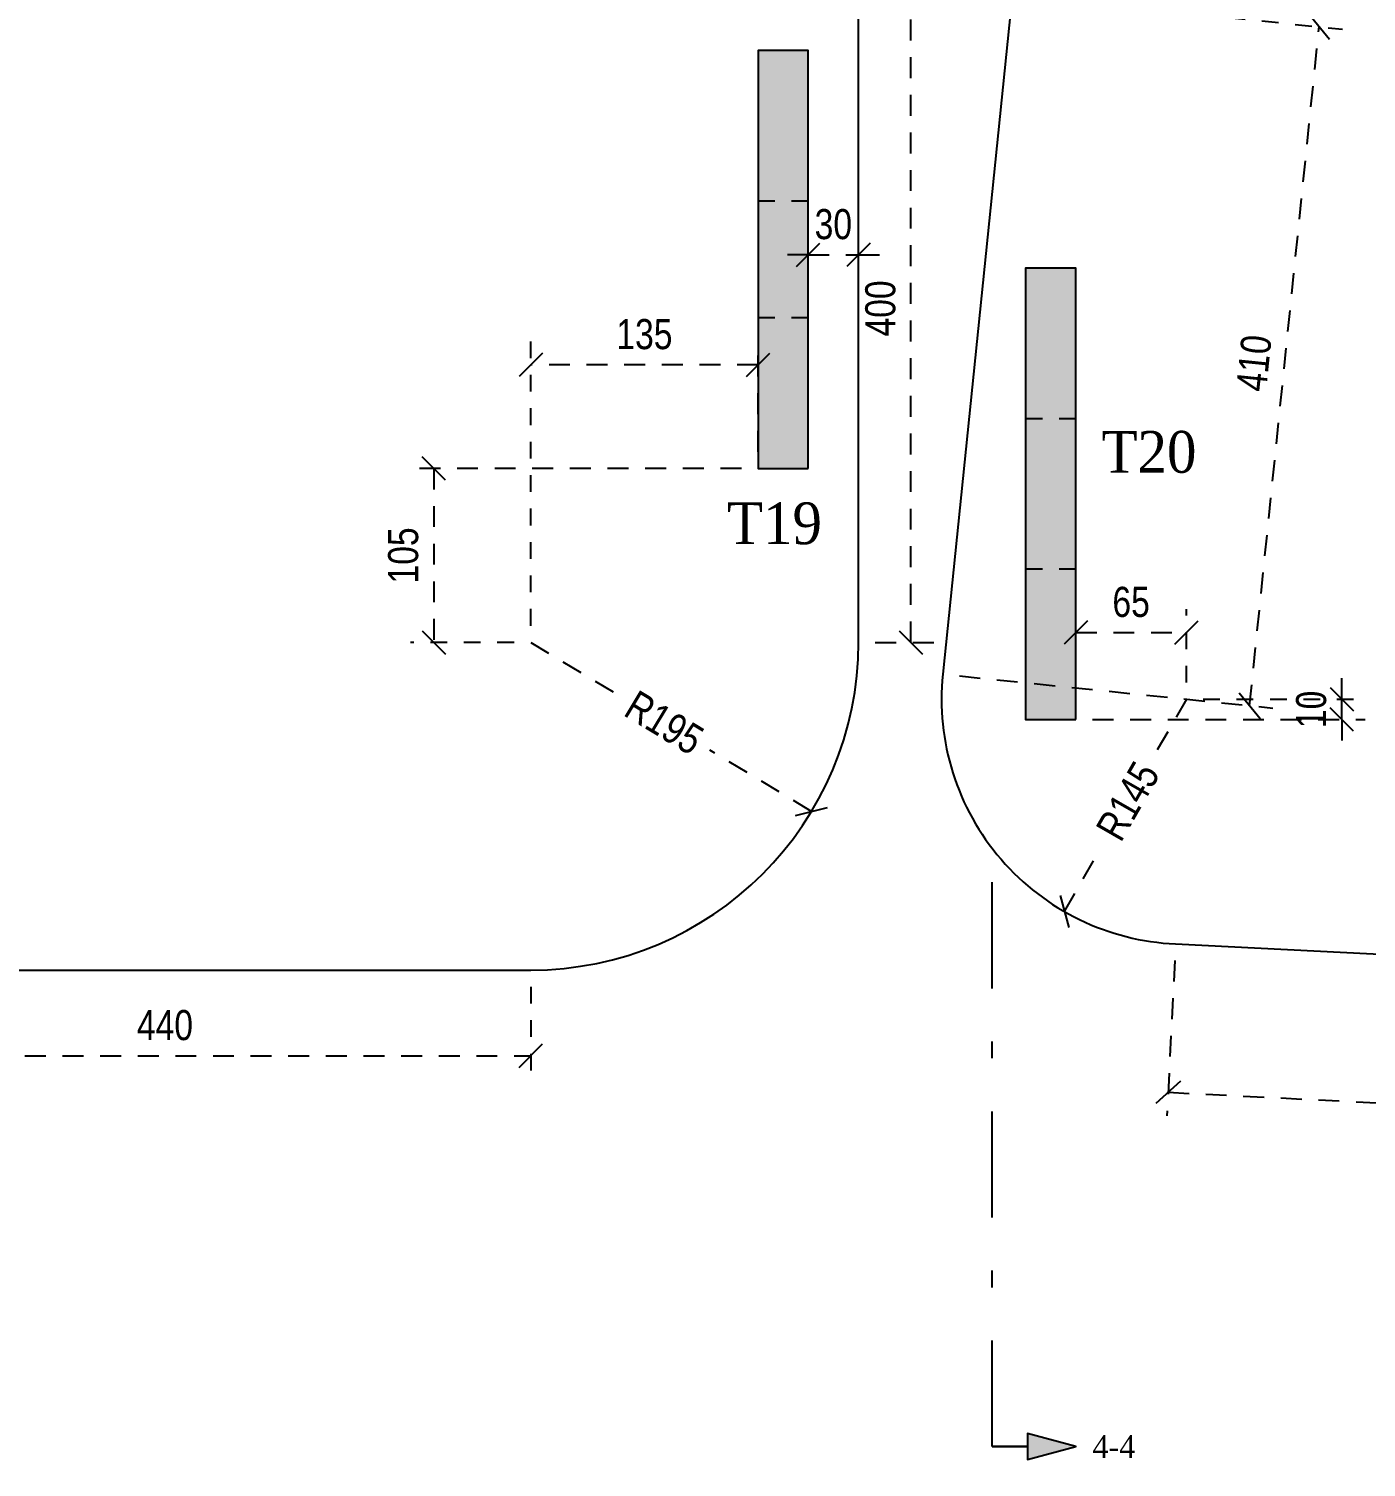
# Model space of a CAD drawing. Header units: millimetres. Extents: x -2171 to 1563, y -1758 to -1505.
# Drawn here: x -793.54 to -785.54, y -1616.63 to -1608.02 of the extents above; entities that cross this region are included whole.
import ezdxf
from ezdxf.enums import TextEntityAlignment as Align

# ---------------------------------------------------------------- set-up
doc = ezdxf.new("R2010")
doc.units = ezdxf.units.MM
doc.header["$PDMODE"] = 32
for name, pattern in [('DASHDOT', [25.4, 12.7, -6.35, 0, -6.35]), ('DASHED2', [0.375, 0.25, -0.125]), ('DOT', [0.025, 0, -0.025]), ('HIDDEN', [0.375, 0.25, -0.125]), ('HIDDEN2', [0.1875, 0.125, -0.0625])]:
    doc.linetypes.add(name, pattern=pattern)
doc.layers.get('Defpoints').update_dxf_attribs({"color": 6})
for name, color, linetype in [('DIASTASEIS', 7, 'Continuous'), ('Fill_Col', 7, 'Continuous'), ('Geo_Col', 7, 'Continuous'), ('Geo_Lines', 7, 'Continuous'), ('Sect_Line_Symbol', 7, 'Continuous'), ('Text_Col_-1', 7, 'Continuous')]:
    doc.layers.add(name, color=color, linetype=linetype)
doc.styles.add('1-100', font='arial.ttf', dxfattribs={"width": 0.8})
doc.styles.add('S1TmsNwRmn11_b_934_161', font='times.ttf', dxfattribs={"width": 0.933629, "height": 0.001087})
doc.styles.add('S1TmsNwRmn1359_b_934_161', font='times.ttf', dxfattribs={"width": 0.933629, "height": 0.135937})
doc.dimstyles.new('Copy of 1-100', dxfattribs={"dimtxt": 0.18, "dimasz": 0.14, "dimexe": 0.14, "dimexo": 0.1, "dimgap": 0.09, "dimtad": 1, "dimdec": 0, "dimlfac": 100, "dimrnd": 5, "dimzin": 5, "dimdsep": 46, "dimtxsty": '1-100', "dimblk": 'OBLIQUE', "dimcen": 0.09, "dimclrd": 1, "dimclre": 1, "dimclrt": 2, "dimadec": 0, "dimazin": 0, "dimtfac": 1, "dimtdec": 0, "dimtix": 1, "dimtmove": 2, "dimatfit": 3, "dimfxl": 5, "dimfxlon": 1, "dimtolj": 1, "dimtzin": 5, "dimarcsym": 0})

# ---------------------------------------------------------------- blocks, each defined once
blk = doc.blocks.new('_Oblique')
at = {"color": 0, "linetype": 'ByBlock', "lineweight": -2}
blk.add_line((-0.5, -0.5), (0.5, 0.5), dxfattribs=at)
blk = doc.blocks.new('*D244')
at = {"layer": 'Defpoints', "color": 0, "ltscale": 0.5, "transparency": 16777216}
for p in [(-788.575, -1609.3756), (-788.8754, -1609.5663), (-788.575, -1609.5663)]:
    blk.add_point(p, dxfattribs=at)
at = {"layer": 'DIASTASEIS', "color": 1, "linetype": 'HIDDEN', "lineweight": -2, "ltscale": 0.5, "transparency": 16777216}
blk.add_line((-788.8754, -1609.4663), (-788.8754, -1609.2356), dxfattribs=at)
at = {"layer": 'DIASTASEIS', "color": 1, "linetype": 'HIDDEN2', "lineweight": -2, "ltscale": 0.5, "transparency": 16777216}
blk.add_line((-788.575, -1609.4663), (-788.575, -1609.2356), dxfattribs=at)
at = {"layer": 'DIASTASEIS', "color": 1, "linetype": 'DASHED2', "lineweight": -2, "ltscale": 0.5, "transparency": 16777216}
for p, q in [((-788.8754, -1609.3756), (-789.0154, -1609.3756)), ((-788.8754, -1609.3756), (-788.575, -1609.3756)), ((-788.575, -1609.3756), (-788.435, -1609.3756))]:
    blk.add_line(p, q, dxfattribs=at)
at = {"layer": 'DIASTASEIS', "color": 1, "lineweight": -2, "ltscale": 0.5, "transparency": 16777216, "xscale": 0.14, "yscale": 0.14, "zscale": 0.14}
blk.add_blockref('_Oblique', (-788.8754, -1609.3756), dxfattribs=at)
at = {"layer": 'DIASTASEIS', "color": 1, "lineweight": -2, "ltscale": 0.5, "transparency": 16777216, "xscale": 0.14, "yscale": 0.14, "zscale": 0.14, "rotation": 180}
blk.add_blockref('_Oblique', (-788.575, -1609.3756), dxfattribs=at)
at = {"layer": 'DIASTASEIS', "color": 2, "ltscale": 0.5, "transparency": 16777216, "insert": (-788.7252, -1609.1936), "char_height": 0.18, "attachment_point": 5, "style": '1-100'}
blk.add_mtext('\\A1;30', dxfattribs=at)
blk = doc.blocks.new('*D455')
at = {"layer": 'Defpoints', "color": 0, "ltscale": 0.5, "transparency": 16777216}
for p in [(-786.6138, -1612.0336), (-787.3431, -1613.3039)]:
    blk.add_point(p, dxfattribs=at)
at = {"layer": 'DIASTASEIS', "color": 1, "linetype": 'DASHED2', "lineweight": -2, "ltscale": 0.5, "transparency": 16777216}
for p, q in [((-786.6138, -1612.0336), (-786.8051, -1612.367)), ((-787.3431, -1613.3039), (-787.1223, -1612.9194))]:
    blk.add_line(p, q, dxfattribs=at)
at = {"layer": 'DIASTASEIS', "color": 1, "lineweight": -2, "ltscale": 0.5, "transparency": 16777216, "xscale": 0.14, "yscale": 0.14, "zscale": 0.14, "rotation": 240.138546462507}
blk.add_blockref('_Oblique', (-787.3431, -1613.3039), dxfattribs=at)
at = {"layer": 'DIASTASEIS', "color": 2, "ltscale": 0.5, "transparency": 16777216, "insert": (-786.9637, -1612.6432), "char_height": 0.18, "attachment_point": 5, "rotation": 60.13855, "style": '1-100'}
blk.add_mtext('\\A1;R145', dxfattribs=at)
blk = doc.blocks.new('*D456')
at = {"layer": 'Defpoints', "color": 0, "ltscale": 0.5, "transparency": 16777216}
for p in [(-790.5349, -1611.6939), (-788.8558, -1612.7045)]:
    blk.add_point(p, dxfattribs=at)
at = {"layer": 'DIASTASEIS', "color": 1, "linetype": 'DASHED2', "lineweight": -2, "ltscale": 0.5, "transparency": 16777216}
for p, q in [((-790.5349, -1611.6939), (-790.0094, -1612.0102)), ((-788.8558, -1612.7045), (-789.4635, -1612.3387))]:
    blk.add_line(p, q, dxfattribs=at)
at = {"layer": 'DIASTASEIS', "color": 1, "lineweight": -2, "ltscale": 0.5, "transparency": 16777216, "xscale": 0.14, "yscale": 0.14, "zscale": 0.14, "rotation": 328.9575990474511}
blk.add_blockref('_Oblique', (-788.8558, -1612.7045), dxfattribs=at)
at = {"layer": 'DIASTASEIS', "color": 2, "ltscale": 0.5, "transparency": 16777216, "insert": (-789.7365, -1612.1745), "char_height": 0.18, "attachment_point": 5, "rotation": 328.9576, "style": '1-100'}
blk.add_mtext('\\A1;R195', dxfattribs=at)
blk = doc.blocks.new('*D473')
at = {"layer": 'Defpoints', "color": 0, "ltscale": 0.5, "transparency": 16777216}
for p in [(-794.9098, -1613.6538), (-790.5348, -1613.6537), (-790.5348, -1614.1656)]:
    blk.add_point(p, dxfattribs=at)
at = {"layer": 'DIASTASEIS', "color": 1, "linetype": 'HIDDEN', "lineweight": -2, "ltscale": 0.5, "transparency": 16777216}
blk.add_line((-794.9098, -1613.7538), (-794.9098, -1614.3058), dxfattribs=at)
at = {"layer": 'DIASTASEIS', "color": 1, "linetype": 'HIDDEN2', "lineweight": -2, "ltscale": 0.5, "transparency": 16777216}
blk.add_line((-790.5348, -1613.7537), (-790.5348, -1614.3056), dxfattribs=at)
at = {"layer": 'DIASTASEIS', "color": 1, "linetype": 'DASHED2', "lineweight": -2, "ltscale": 0.5, "transparency": 16777216}
blk.add_line((-794.9098, -1614.1658), (-790.5348, -1614.1656), dxfattribs=at)
at = {"layer": 'DIASTASEIS', "color": 1, "lineweight": -2, "ltscale": 0.5, "transparency": 16777216, "xscale": 0.14, "yscale": 0.14, "zscale": 0.14}
for p, rotation in [((-794.9098, -1614.1658), 180.0022952401071), ((-790.5348, -1614.1656), 0.002295240107086342)]:
    blk.add_blockref('_Oblique', p, dxfattribs=dict(at, rotation=rotation))
at = {"layer": 'DIASTASEIS', "color": 2, "ltscale": 0.5, "transparency": 16777216, "insert": (-792.7223, -1613.9838), "char_height": 0.18, "attachment_point": 5, "rotation": 0.0023, "style": '1-100'}
blk.add_mtext('\\A1;440', dxfattribs=at)
blk = doc.blocks.new('*D474')
at = {"layer": 'Defpoints', "color": 0, "ltscale": 0.5, "transparency": 16777216}
for p in [(-786.6784, -1613.497), (-776.9074, -1613.9902), (-776.9522, -1614.8778)]:
    blk.add_point(p, dxfattribs=at)
at = {"layer": 'DIASTASEIS', "color": 1, "linetype": 'HIDDEN', "lineweight": -2, "ltscale": 0.5, "transparency": 16777216}
blk.add_line((-786.6834, -1613.5968), (-786.7303, -1614.5244), dxfattribs=at)
at = {"layer": 'DIASTASEIS', "color": 1, "linetype": 'HIDDEN2', "lineweight": -2, "ltscale": 0.5, "transparency": 16777216}
blk.add_line((-776.9125, -1614.0901), (-776.9593, -1615.0176), dxfattribs=at)
at = {"layer": 'DIASTASEIS', "color": 1, "linetype": 'DASHED2', "lineweight": -2, "ltscale": 0.5, "transparency": 16777216}
blk.add_line((-786.7232, -1614.3845), (-776.9522, -1614.8778), dxfattribs=at)
at = {"layer": 'DIASTASEIS', "color": 1, "lineweight": -2, "ltscale": 0.5, "transparency": 16777216, "xscale": 0.14, "yscale": 0.14, "zscale": 0.14}
for p, rotation in [((-786.7232, -1614.3845), 177.1100336678794), ((-776.9522, -1614.8778), 357.1100336678794)]:
    blk.add_blockref('_Oblique', p, dxfattribs=dict(at, rotation=rotation))
at = {"layer": 'DIASTASEIS', "color": 2, "ltscale": 0.5, "transparency": 16777216, "insert": (-781.8286, -1614.4495), "char_height": 0.18, "attachment_point": 5, "rotation": 357.11003, "style": '1-100'}
blk.add_mtext('\\A1;980', dxfattribs=at)
blk = doc.blocks.new('*D480')
at = {"layer": 'Defpoints', "color": 0, "ltscale": 0.5, "transparency": 16777216}
for p in [(-788.5768, -1607.6994), (-788.2614, -1607.6994), (-788.5751, -1611.6942)]:
    blk.add_point(p, dxfattribs=at)
at = {"layer": 'DIASTASEIS', "color": 1, "linetype": 'HIDDEN2', "lineweight": -2, "ltscale": 0.5, "transparency": 16777216}
blk.add_line((-788.4768, -1607.6994), (-788.1214, -1607.6994), dxfattribs=at)
at = {"layer": 'DIASTASEIS', "color": 1, "linetype": 'DASHED2', "lineweight": -2, "ltscale": 0.5, "transparency": 16777216}
blk.add_line((-788.2614, -1611.6942), (-788.2614, -1607.6994), dxfattribs=at)
at = {"layer": 'DIASTASEIS', "color": 1, "linetype": 'HIDDEN', "lineweight": -2, "ltscale": 0.5, "transparency": 16777216}
blk.add_line((-788.4751, -1611.6942), (-788.1214, -1611.6942), dxfattribs=at)
at = {"layer": 'DIASTASEIS', "color": 1, "lineweight": -2, "ltscale": 0.5, "transparency": 16777216, "xscale": 0.14, "yscale": 0.14, "zscale": 0.14}
for p, rotation in [((-788.2614, -1607.6994), 90), ((-788.2614, -1611.6942), 270)]:
    blk.add_blockref('_Oblique', p, dxfattribs=dict(at, rotation=rotation))
at = {"layer": 'DIASTASEIS', "color": 2, "ltscale": 0.5, "transparency": 16777216, "insert": (-788.4433, -1609.6968), "char_height": 0.18, "attachment_point": 5, "rotation": 90, "style": '1-100'}
blk.add_mtext('\\A1;400', dxfattribs=at)
blk = doc.blocks.new('*D481')
at = {"layer": 'Defpoints', "color": 0, "ltscale": 0.5, "transparency": 16777216}
for p in [(-787.6554, -1607.8245), (-785.8205, -1608.0122), (-788.0709, -1611.8845)]:
    blk.add_point(p, dxfattribs=at)
at = {"layer": 'DIASTASEIS', "color": 1, "linetype": 'HIDDEN2', "lineweight": -2, "ltscale": 0.5, "transparency": 16777216}
blk.add_line((-787.5559, -1607.8346), (-785.6812, -1608.0265), dxfattribs=at)
at = {"layer": 'DIASTASEIS', "color": 1, "linetype": 'DASHED2', "lineweight": -2, "ltscale": 0.5, "transparency": 16777216}
blk.add_line((-786.236, -1612.0723), (-785.8205, -1608.0122), dxfattribs=at)
at = {"layer": 'DIASTASEIS', "color": 1, "linetype": 'HIDDEN', "lineweight": -2, "ltscale": 0.5, "transparency": 16777216}
blk.add_line((-787.9714, -1611.8947), (-786.0967, -1612.0866), dxfattribs=at)
at = {"layer": 'DIASTASEIS', "color": 1, "lineweight": -2, "ltscale": 0.5, "transparency": 16777216, "xscale": 0.14, "yscale": 0.14, "zscale": 0.14}
for p, rotation in [((-785.8205, -1608.0122), 84.15682651416543), ((-786.236, -1612.0723), 264.1568265141655)]:
    blk.add_blockref('_Oblique', p, dxfattribs=dict(at, rotation=rotation))
at = {"layer": 'DIASTASEIS', "color": 2, "ltscale": 0.5, "transparency": 16777216, "insert": (-786.2092, -1610.0238), "char_height": 0.18, "attachment_point": 5, "rotation": 84.15683, "style": '1-100'}
blk.add_mtext('\\A1;410', dxfattribs=at)
blk = doc.blocks.new('*D499')
at = {"layer": 'Defpoints', "color": 0, "ltscale": 0.5, "transparency": 16777216}
for p in [(-786.6138, -1611.6347), (-786.6138, -1612.0336), (-787.2755, -1612.1557)]:
    blk.add_point(p, dxfattribs=at)
at = {"layer": 'DIASTASEIS', "color": 1, "linetype": 'HIDDEN', "lineweight": -2, "ltscale": 0.5, "transparency": 16777216}
blk.add_line((-787.2755, -1612.0557), (-787.2755, -1611.4947), dxfattribs=at)
at = {"layer": 'DIASTASEIS', "color": 1, "linetype": 'HIDDEN2', "lineweight": -2, "ltscale": 0.5, "transparency": 16777216}
blk.add_line((-786.6138, -1611.9336), (-786.6138, -1611.4947), dxfattribs=at)
at = {"layer": 'DIASTASEIS', "color": 1, "linetype": 'DASHED2', "lineweight": -2, "ltscale": 0.5, "transparency": 16777216}
blk.add_line((-787.2755, -1611.6347), (-786.6138, -1611.6347), dxfattribs=at)
at = {"layer": 'DIASTASEIS', "color": 1, "lineweight": -2, "ltscale": 0.5, "transparency": 16777216, "xscale": 0.14, "yscale": 0.14, "zscale": 0.14, "rotation": 180}
blk.add_blockref('_Oblique', (-787.2755, -1611.6347), dxfattribs=at)
at = {"layer": 'DIASTASEIS', "color": 1, "lineweight": -2, "ltscale": 0.5, "transparency": 16777216, "xscale": 0.14, "yscale": 0.14, "zscale": 0.14}
blk.add_blockref('_Oblique', (-786.6138, -1611.6347), dxfattribs=at)
at = {"layer": 'DIASTASEIS', "color": 2, "ltscale": 0.5, "transparency": 16777216, "insert": (-786.9446, -1611.4528), "char_height": 0.18, "attachment_point": 5, "style": '1-100'}
blk.add_mtext('\\A1;65', dxfattribs=at)
blk = doc.blocks.new('*D500')
at = {"layer": 'Defpoints', "color": 0, "ltscale": 0.5, "transparency": 16777216}
for p in [(-790.5349, -1610.0333), (-789.1754, -1610.6537), (-790.5349, -1611.6939)]:
    blk.add_point(p, dxfattribs=at)
at = {"layer": 'DIASTASEIS', "color": 1, "linetype": 'HIDDEN2', "lineweight": -2, "ltscale": 0.5, "transparency": 16777216}
blk.add_line((-790.5349, -1611.5939), (-790.5349, -1609.8933), dxfattribs=at)
at = {"layer": 'DIASTASEIS', "color": 1, "linetype": 'HIDDEN', "lineweight": -2, "ltscale": 0.5, "transparency": 16777216}
blk.add_line((-789.1754, -1610.5537), (-789.1754, -1609.8933), dxfattribs=at)
at = {"layer": 'DIASTASEIS', "color": 1, "linetype": 'DASHED2', "lineweight": -2, "ltscale": 0.5, "transparency": 16777216}
blk.add_line((-789.1754, -1610.0333), (-790.5349, -1610.0333), dxfattribs=at)
at = {"layer": 'DIASTASEIS', "color": 1, "lineweight": -2, "ltscale": 0.5, "transparency": 16777216, "xscale": 0.14, "yscale": 0.14, "zscale": 0.14, "rotation": 180}
blk.add_blockref('_Oblique', (-790.5349, -1610.0333), dxfattribs=at)
at = {"layer": 'DIASTASEIS', "color": 1, "lineweight": -2, "ltscale": 0.5, "transparency": 16777216, "xscale": 0.14, "yscale": 0.14, "zscale": 0.14}
blk.add_blockref('_Oblique', (-789.1754, -1610.0333), dxfattribs=at)
at = {"layer": 'DIASTASEIS', "color": 2, "ltscale": 0.5, "transparency": 16777216, "insert": (-789.8551, -1609.8514), "char_height": 0.18, "attachment_point": 5, "style": '1-100'}
blk.add_mtext('\\A1;135', dxfattribs=at)
blk = doc.blocks.new('*D501')
at = {"layer": 'Defpoints', "color": 0, "ltscale": 0.5, "transparency": 16777216}
for p in [(-789.1754, -1610.6537), (-791.1148, -1611.6939), (-790.5349, -1611.6939)]:
    blk.add_point(p, dxfattribs=at)
at = {"layer": 'DIASTASEIS', "color": 1, "linetype": 'HIDDEN', "lineweight": -2, "ltscale": 0.5, "transparency": 16777216}
blk.add_line((-789.2754, -1610.6537), (-791.2548, -1610.6537), dxfattribs=at)
at = {"layer": 'DIASTASEIS', "color": 1, "linetype": 'DASHED2', "lineweight": -2, "ltscale": 0.5, "transparency": 16777216}
blk.add_line((-791.1148, -1610.6537), (-791.1148, -1611.6939), dxfattribs=at)
at = {"layer": 'DIASTASEIS', "color": 1, "linetype": 'HIDDEN2', "lineweight": -2, "ltscale": 0.5, "transparency": 16777216}
blk.add_line((-790.6349, -1611.6939), (-791.2548, -1611.6939), dxfattribs=at)
at = {"layer": 'DIASTASEIS', "color": 1, "lineweight": -2, "ltscale": 0.5, "transparency": 16777216, "xscale": 0.14, "yscale": 0.14, "zscale": 0.14}
for p, rotation in [((-791.1148, -1610.6537), 90), ((-791.1148, -1611.6939), 270)]:
    blk.add_blockref('_Oblique', p, dxfattribs=dict(at, rotation=rotation))
at = {"layer": 'DIASTASEIS', "color": 2, "ltscale": 0.5, "transparency": 16777216, "insert": (-791.2967, -1611.1738), "char_height": 0.18, "attachment_point": 5, "rotation": 90, "style": '1-100'}
blk.add_mtext('\\A1;105', dxfattribs=at)
blk = doc.blocks.new('*D565')
at = {"layer": 'Defpoints', "color": 0, "ltscale": 0.5, "transparency": 16777216}
for p in [(-786.6138, -1612.0336), (-785.6851, -1612.0336), (-787.2755, -1612.1557)]:
    blk.add_point(p, dxfattribs=at)
at = {"layer": 'DIASTASEIS', "color": 1, "linetype": 'DASHED2', "lineweight": -2, "ltscale": 0.5, "transparency": 16777216}
for p, q in [((-785.6851, -1612.0336), (-785.6851, -1611.8936)), ((-785.6851, -1612.1557), (-785.6851, -1612.0336)), ((-785.6851, -1612.1557), (-785.6851, -1612.2957))]:
    blk.add_line(p, q, dxfattribs=at)
at = {"layer": 'DIASTASEIS', "color": 1, "linetype": 'HIDDEN2', "lineweight": -2, "ltscale": 0.5, "transparency": 16777216}
blk.add_line((-786.5138, -1612.0336), (-785.5451, -1612.0336), dxfattribs=at)
at = {"layer": 'DIASTASEIS', "color": 1, "linetype": 'HIDDEN', "lineweight": -2, "ltscale": 0.5, "transparency": 16777216}
blk.add_line((-787.1755, -1612.1557), (-785.5451, -1612.1557), dxfattribs=at)
at = {"layer": 'DIASTASEIS', "color": 1, "lineweight": -2, "ltscale": 0.5, "transparency": 16777216, "xscale": 0.14, "yscale": 0.14, "zscale": 0.14}
for p, rotation in [((-785.6851, -1612.0336), 270), ((-785.6851, -1612.1557), 90)]:
    blk.add_blockref('_Oblique', p, dxfattribs=dict(at, rotation=rotation))
at = {"layer": 'DIASTASEIS', "color": 2, "ltscale": 0.5, "transparency": 16777216, "insert": (-785.867, -1612.0947), "char_height": 0.18, "attachment_point": 5, "rotation": 90, "style": '1-100'}
blk.add_mtext('\\A1;10', dxfattribs=at)

msp = doc.modelspace()

# ---------------------------------------------------------------- hatches: boundary and pattern name
at = {"layer": 'Fill_Col'}
for points in [[(-788.8754, -1610.6537), (-788.8754, -1608.1537), (-789.1754, -1608.1537), (-789.1754, -1610.6537)], [(-787.2755, -1612.1557), (-787.2755, -1609.4557), (-787.5755, -1609.4557), (-787.5755, -1612.1557)]]:
    msp.add_hatch(color=252, dxfattribs=at).paths.add_polyline_path(points)
at = {"layer": 'Sect_Line_Symbol'}
msp.add_hatch(color=2, dxfattribs=at).paths.add_polyline_path([(-787.7754, -1616.5037), (-787.5652, -1616.5037), (-787.5652, -1616.5813), (-787.2754, -1616.5037), (-787.5652, -1616.426), (-787.5652, -1616.5037)])

# ---------------------------------------------------------------- linework, layer by layer
at = {"layer": 'Geo_Col', "color": 94}
for points in [[(-788.8754, -1610.6537), (-788.8754, -1608.1537), (-789.1754, -1608.1537), (-789.1754, -1610.6537)], [(-787.2755, -1612.1557), (-787.2755, -1609.4557), (-787.5755, -1609.4557), (-787.5755, -1612.1557)]]:
    msp.add_lwpolyline(points, close=True, dxfattribs=at)
at = {"layer": 'Geo_Col', "color": 94, "linetype": 'DOT'}
for points in [[(-789.1754, -1608.1537), (-789.1754, -1609.0537), (-788.8754, -1609.0537), (-788.8754, -1608.1537)], [(-787.5755, -1609.4557), (-787.5755, -1610.3557), (-787.2755, -1610.3557), (-787.2755, -1609.4557)], [(-788.8754, -1610.6537), (-788.8754, -1609.7537), (-789.1754, -1609.7537), (-789.1754, -1610.6537)], [(-787.2755, -1612.1557), (-787.2755, -1611.2557), (-787.5755, -1611.2557), (-787.5755, -1612.1557)]]:
    msp.add_lwpolyline(points, close=True, dxfattribs=at)
at = {"layer": 'Geo_Lines', "color": 94}
msp.add_lwpolyline([(-804.7254, -1604.2237), (-807.0054, -1604.2237), (-807.0054, -1604.2233), (-807.9644, -1604.224, 0.438614), (-810.3968, -1606.931), (-810.0058, -1611.0201, 0.375409), (-808.1658, -1612.7591), (-798.105, -1613.0793, 0.437761), (-797.0633, -1612.0207), (-797.0633, -1611.3839), (-796.3754, -1611.3837), (-796.3754, -1612.1884, 0.414225), (-794.9098, -1613.6538), (-790.5348, -1613.6537, 0.414167), (-788.5751, -1611.6942, 0.00006), (-788.5751, -1607.7674, -0.115684), (-788.4601, -1607.141, -0.258382), (-788.2004, -1606.9721), (-787.6554, -1606.9721), (-787.6554, -1607.8245), (-788.0709, -1611.8845, 0.431263), (-786.6784, -1613.497), (-776.9074, -1613.9902, 0.384869)], format="xyb", dxfattribs=at)
at = {"layer": 'Sect_Line_Symbol', "color": 2, "linetype": 'DASHDOT', "ltscale": 0.05}
msp.add_lwpolyline([(-787.7754, -1616.5037), (-787.7754, -1612.8809)], dxfattribs=at)
at = {"layer": 'Sect_Line_Symbol', "color": 2}
msp.add_lwpolyline([(-787.7754, -1616.5037), (-787.5652, -1616.5037), (-787.5652, -1616.5813), (-787.2754, -1616.5037), (-787.5652, -1616.426), (-787.5652, -1616.5037)], close=True, dxfattribs=at)

# ---------------------------------------------------------------- texts
at = {"layer": 'Sect_Line_Symbol', "color": 2, "style": 'S1TmsNwRmn1359_b_934_161', "width": 0.933629}
msp.add_text('4-4', height=0.13594, dxfattribs=at).set_placement((-787.1754, -1616.5037), align=Align.MIDDLE_LEFT)
at = {"layer": 'Text_Col_-1', "color": 200, "style": 'S1TmsNwRmn11_b_934_161', "width": 0.933629}
for s, p in [('T20', (-787.1217, -1610.6795)), ('T19', (-789.3612, -1611.1063))]:
    msp.add_text(s, height=0.25, dxfattribs=at).set_placement(p)

# ---------------------------------------------------------------- dimensions: what is measured, and where the dimension line sits
at = {"layer": 'DIASTASEIS', "ltscale": 0.5}
for base, p1, p2, picture, middle in [((-788.2614, -1607.6994), (-788.5751, -1611.6942), (-788.5768, -1607.6994), '*D480', (-788.4433, -1609.6968)), ((-791.1148, -1611.6939), (-789.1754, -1610.6537), (-790.5349, -1611.6939), '*D501', (-791.2967, -1611.1738)), ((-785.6851, -1612.0336), (-787.2755, -1612.1557), (-786.6138, -1612.0336), '*D565', (-785.867, -1612.0947))]:
    dim = msp.add_linear_dim(base=base, p1=p1, p2=p2, angle=90, dimstyle='Copy of 1-100', dxfattribs=at)
    dim.commit()
    dim.dimension.update_dxf_attribs({"geometry": picture, "text_midpoint": middle})
for p1, p2, distance, picture, middle in [((-788.0709, -1611.8845), (-787.6554, -1607.8245), -1.8445, '*D481', (-786.2092, -1610.0238)), ((-786.6784, -1613.497), (-776.9074, -1613.9902), -0.8887, '*D474', (-781.8286, -1614.4495)), ((-794.90985, -1613.65384), (-790.53478, -1613.65367), -0.51195, '*D473', (-792.7223, -1613.9838))]:
    dim = msp.add_aligned_dim(p1=p1, p2=p2, distance=distance, dimstyle='Copy of 1-100', dxfattribs=at)
    dim.commit()
    dim.dimension.update_dxf_attribs({"geometry": picture, "text_midpoint": middle})
at = {"layer": 'DIASTASEIS', "color": 94, "ltscale": 0.5}
dim = msp.add_linear_dim(base=(-788.575, -1609.3756), p1=(-788.8754, -1609.5663), p2=(-788.575, -1609.5663), dimstyle='Copy of 1-100', dxfattribs=at)
dim.commit()
dim.dimension.update_dxf_attribs({"geometry": '*D244', "text_midpoint": (-788.7252, -1609.1936)})
at = {"layer": 'DIASTASEIS', "ltscale": 0.5}
for base, p1, p2, picture, middle in [((-790.5349, -1610.0333), (-789.1754, -1610.6537), (-790.5349, -1611.6939), '*D500', (-789.8551, -1609.8514)), ((-786.6138, -1611.6347), (-787.2755, -1612.1557), (-786.6138, -1612.0336), '*D499', (-786.9446, -1611.4528))]:
    dim = msp.add_linear_dim(base=base, p1=p1, p2=p2, dimstyle='Copy of 1-100', dxfattribs=at)
    dim.commit()
    dim.dimension.update_dxf_attribs({"geometry": picture, "text_midpoint": middle})
for center, mpoint, picture, middle in [((-790.5349, -1611.6939), (-788.8558, -1612.7045), '*D456', (-789.7365, -1612.1745)), ((-786.6138, -1612.0336), (-787.3431, -1613.3039), '*D455', (-786.9637, -1612.6432))]:
    dim = msp.add_radius_dim(center=center, mpoint=mpoint, dimstyle='Copy of 1-100', dxfattribs=at)
    dim.commit()
    dim.dimension.update_dxf_attribs({"geometry": picture, "text_midpoint": middle, "dimtype": 132})

doc.saveas('drawing.dxf')
